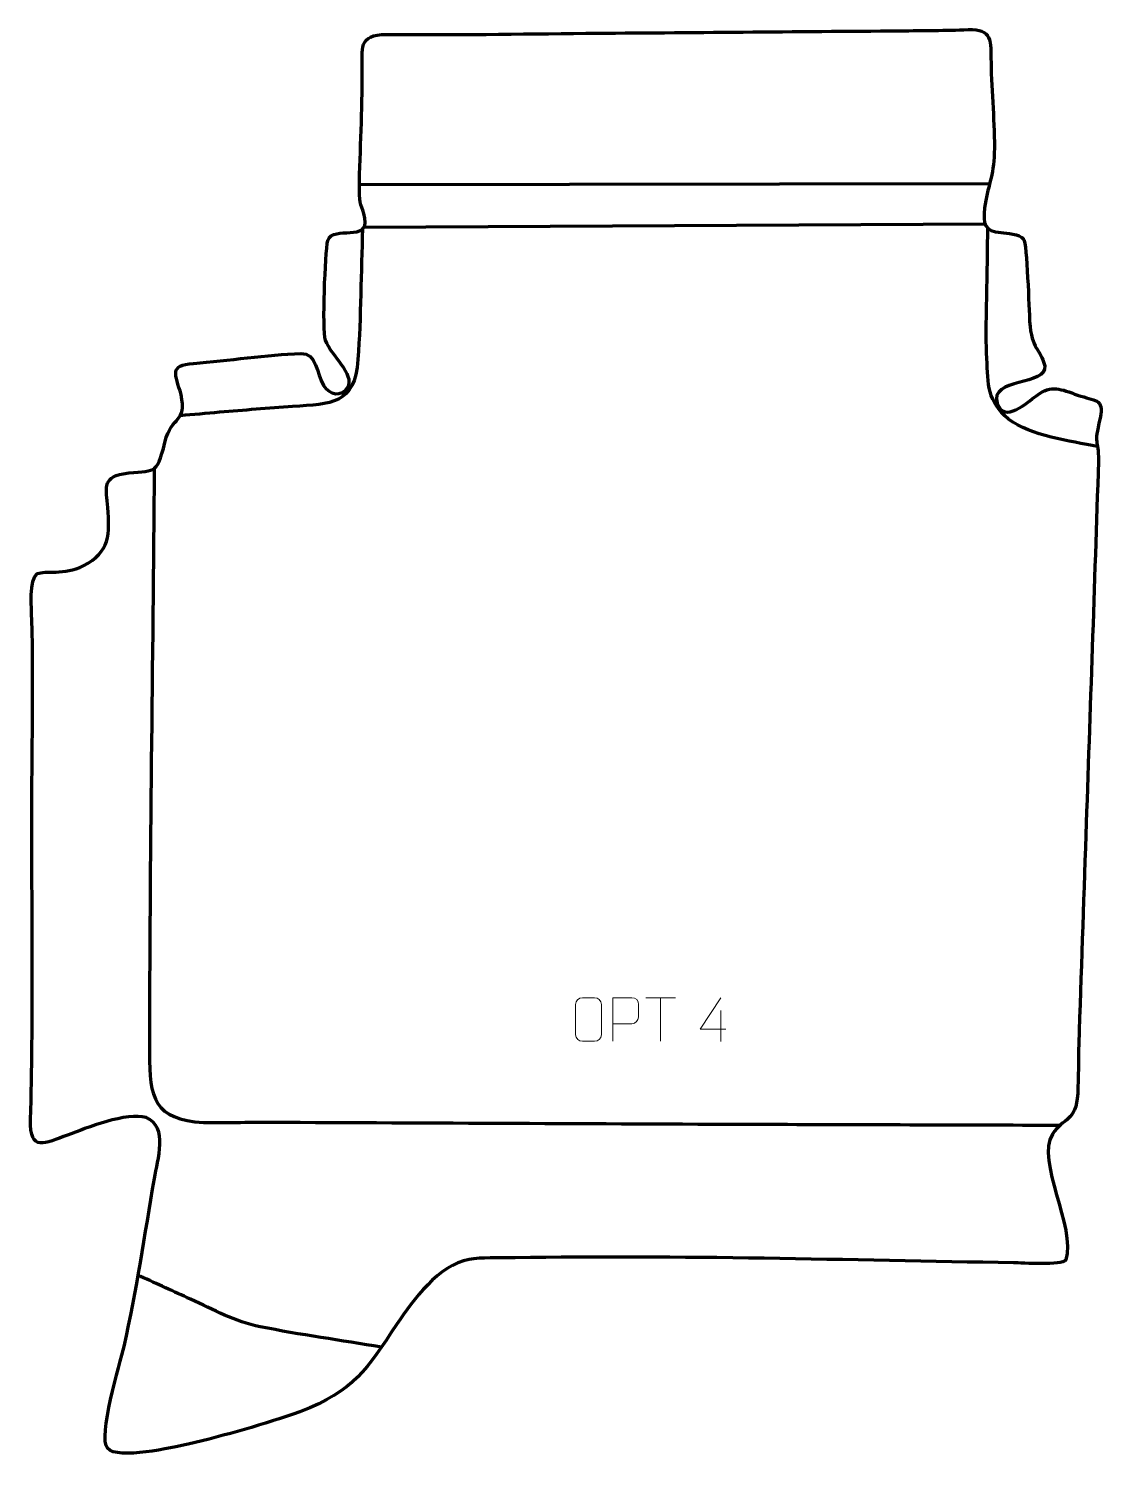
# Model space of a CAD drawing. Header units: millimetres. Extents: x -629 to -12, y 165 to 986.
import ezdxf

# ---------------------------------------------------------------- set-up
doc = ezdxf.new("R2010")
doc.units = ezdxf.units.MM
doc.header["$MEASUREMENT"] = 0
doc.layers.add('layer 2', color=7, linetype='Continuous')
doc.layers.add('layer 3', color=7, linetype='Continuous')

msp = doc.modelspace()

# ---------------------------------------------------------------- linework, layer by layer
at = {"layer": 'layer 2', "color": 140, "lineweight": 158}
for points in [[(-78.0991, 896.6671), (-78.0991, 896.6671), (-439.1885, 895.9569), (-439.1885, 895.9569)], [(-80.6989, 873.5086), (-80.6989, 873.5086), (-436.6428, 871.5599), (-436.6428, 871.5599)]]:
    msp.add_open_spline(points, degree=3, dxfattribs=at)
for points, knots in [([(-437.4164, 870.6389), (-438.2996, 846.0317), (-438.3077, 820.4939), (-440.0504, 796.0414), (-440.0504, 796.0414), (-441.9168, 769.853), (-455.3134, 770.6096), (-477.4603, 768.9651), (-477.4603, 768.9651), (-491.4887, 767.8872), (-505.2889, 766.9572), (-519.3345, 765.7121), (-519.3345, 765.7121), (-526.8665, 765.0444), (-534.3984, 764.3768), (-541.9302, 763.709)], [0, 0, 0, 0, 0.2, 0.2, 0.2, 0.2, 0.4, 0.4, 0.4, 0.4, 0.6, 0.6, 0.6, 0.6, 1, 1, 1, 1]), ([(-16.2771, 746.0474), (-32.0766, 749.3395), (-54.43, 751.8946), (-67.2644, 761.8418), (-67.2644, 761.8418), (-79.3691, 771.7099), (-79.0332, 781.8935), (-79.7059, 796.4376), (-79.7059, 796.4376), (-80.5141, 813.9124), (-79.6036, 833.4867), (-79.3919, 851.1928), (-79.3919, 851.1928), (-79.3127, 857.8216), (-79.2286, 864.4503), (-79.1412, 871.079)], [0, 0, 0, 0, 0.2, 0.2, 0.2, 0.2, 0.4, 0.4, 0.4, 0.4, 0.6, 0.6, 0.6, 0.6, 1, 1, 1, 1]), ([(-556.752, 733.5373), (-557.6596, 621.8578), (-559.3896, 510.1875), (-559.516, 398.5021), (-559.516, 398.5021), (-559.5413, 372.6732), (-556.9531, 360.5305), (-528.4442, 358.6743), (-528.4442, 358.6743), (-515.992, 358.5808), (-503.2816, 358.9092), (-490.7297, 358.8688), (-490.7297, 358.8688), (-397.2088, 358.5679), (-303.6893, 357.9779), (-210.1683, 357.7007), (-210.1683, 357.7007), (-152.6599, 357.5338), (-95.1516, 357.3752), (-37.6432, 357.1811)], [0, 0, 0, 0, 0.16666667, 0.16666667, 0.16666667, 0.16666667, 0.33333333, 0.33333333, 0.33333333, 0.33333333, 0.5, 0.5, 0.5, 0.5, 0.66666667, 0.66666667, 0.66666667, 0.66666667, 1, 1, 1, 1]), ([(-426.565, 229.9577), (-449.3623, 233.7995), (-473.4784, 237.0501), (-495.9861, 241.6538), (-495.9861, 241.6538), (-510.8317, 244.6904), (-522.5127, 251.2488), (-536.0575, 257.4876), (-536.0575, 257.4876), (-545.5802, 261.8364), (-555.1047, 266.1815), (-564.628, 270.5294), (-564.628, 270.5294), (-564.628, 270.5294), (-565.9884, 271.1506), (-565.9884, 271.1506)], [0, 0, 0, 0, 0.2, 0.2, 0.2, 0.2, 0.4, 0.4, 0.4, 0.4, 0.6, 0.6, 0.6, 0.6, 1, 1, 1, 1])]:
    msp.add_open_spline(points, degree=3, knots=knots, dxfattribs=at)
at = {"layer": 'layer 3', "color": 242, "lineweight": 158}
msp.add_open_spline([(-129.3087, 984.3401), (-189.3388, 983.8542), (-249.3691, 983.3685), (-309.3992, 982.8827), (-309.3992, 982.8827), (-347.4873, 982.5742), (-385.7188, 981.7761), (-423.7804, 982.2891), (-423.7804, 982.2891), (-439.976, 981.9887), (-437.6444, 974.3204), (-437.5412, 961.1856), (-437.5412, 961.1856), (-437.4487, 938.5742), (-438.8963, 916.1944), (-439.226, 893.6492), (-439.226, 893.6492), (-439.2142, 883.4086), (-437.7827, 885.1971), (-436.148, 876.8547), (-436.148, 876.8547), (-433.4346, 863.0074), (-453.9454, 873.214), (-457.3147, 864.2317), (-457.3147, 864.2317), (-458.8246, 856.6072), (-460.6135, 813.2469), (-458.5814, 807.0588), (-458.5814, 807.0588), (-455.515, 797.7213), (-441.3005, 787.5338), (-446.0007, 779.9299), (-446.0007, 779.9299), (-449.3935, 774.4412), (-456.2773, 775.4999), (-459.6927, 781.0574), (-459.6927, 781.0574), (-463.9389, 787.967), (-463.4593, 799.7265), (-472.8222, 799.4073), (-472.8222, 799.4073), (-491.909, 798.7562), (-514.5505, 795.2359), (-534.2274, 793.7461), (-534.2274, 793.7461), (-548.669, 792.6527), (-544.6056, 787.5788), (-541.3681, 775.8744), (-541.3681, 775.8744), (-537.8879, 759.2036), (-546.6394, 764.4815), (-550.6312, 748.3793), (-550.6312, 748.3793), (-555.5823, 728.4692), (-556.303, 733.2184), (-574.5691, 730.5075), (-574.5691, 730.5075), (-586.8728, 728.0955), (-584.1542, 721.5794), (-583.3725, 711.1419), (-583.3725, 711.1419), (-582.1992, 695.9931), (-581.9644, 685.5518), (-597.4048, 677.7436), (-597.4048, 677.7436), (-608.3089, 672.2292), (-619.2908, 675.2104), (-623.5968, 673.2197), (-623.5968, 673.2197), (-628.7237, 670.8496), (-627.0429, 651.911), (-626.8887, 646.9298), (-626.8887, 646.9298), (-625.8941, 609.0668), (-626.8745, 570.3544), (-626.8977, 532.3687), (-626.8977, 532.3687), (-626.923, 474.9532), (-626.0332, 417.7779), (-627.5999, 360.3523), (-627.5999, 360.3523), (-628.1171, 341.3938), (-619.5277, 346.7114), (-606.4207, 351.4771), (-606.4207, 351.4771), (-595.8201, 355.3316), (-572.2264, 365.0357), (-561.4589, 361.4841), (-561.4589, 361.4841), (-548.3952, 356.318), (-554.8891, 337.1646), (-556.6658, 326.6432), (-556.6658, 326.6432), (-562.1718, 293.9989), (-566.8661, 262.7846), (-573.978, 230.3206), (-573.978, 230.3206), (-576.4053, 220.806), (-589.0673, 178.4307), (-583.5721, 172.0056), (-583.5721, 172.0056), (-577.6477, 165.0788), (-546.1238, 172.4949), (-537.3905, 174.4376), (-537.3905, 174.4376), (-515.8064, 179.2391), (-494.2325, 185.8487), (-473.2474, 192.812), (-473.2474, 192.812), (-441.7503, 205.4103), (-435.4316, 216.7386), (-417.7289, 243.051), (-417.7289, 243.051), (-408.2191, 257.186), (-393.9951, 277.0788), (-376.304, 280.2213), (-376.304, 280.2213), (-369.21, 281.4813), (-359.9796, 281.0074), (-350.0283, 281.1749), (-350.0283, 281.1749), (-256.575, 282.748), (-158.139, 279.7677), (-64.4735, 278.2827), (-64.4735, 278.2827), (-59.1959, 278.1992), (-36.8853, 276.5344), (-34.3605, 279.9688), (-34.3605, 279.9688), (-28.6755, 298.7412), (-51.7749, 336.769), (-42.1323, 351.9409), (-42.1323, 351.9409), (-35.7587, 361.969), (-28.6112, 358.5405), (-27.6502, 375.3166), (-27.6502, 375.3166), (-27.1087, 384.7693), (-27.3257, 394.3228), (-27.0405, 403.8024), (-27.0405, 403.8024), (-25.6884, 443.7393), (-24.3361, 483.6761), (-22.9839, 523.6129), (-22.9839, 523.6129), (-20.5666, 594.9966), (-18.0644, 666.38), (-15.7329, 737.766), (-15.7329, 737.766), (-15.6568, 751.4153), (-18.8394, 745.6985), (-14.7823, 762.3096), (-14.7823, 762.3096), (-12.3629, 773.9955), (-17.8268, 772.107), (-27.6799, 775.5552), (-27.6799, 775.5552), (-37.2784, 778.9142), (-42.5542, 781.7553), (-51.3297, 775.2101), (-51.3297, 775.2101), (-56.6979, 771.2063), (-69.6865, 759.0513), (-73.7535, 770.9506), (-73.7535, 770.9506), (-78.6837, 785.3753), (-44.6562, 781.0231), (-46.5328, 792.2941), (-46.5328, 792.2941), (-48.9413, 802.6734), (-54.1046, 801.2237), (-55.1879, 817.7056), (-55.1879, 817.7056), (-55.5104, 823.9963), (-56.691, 862.5432), (-58.6695, 864.9968), (-58.6695, 864.9968), (-60.99, 867.8745), (-68.1985, 868.4024), (-71.6141, 868.6444), (-71.6141, 868.6444), (-81.0961, 869.3164), (-82.0153, 873.4795), (-80.9633, 882.8801), (-80.9633, 882.8801), (-79.4674, 894.5217), (-75.6598, 901.6739), (-75.4202, 914.1489), (-75.4202, 914.1489), (-75.0971, 930.9733), (-77.0201, 949.0428), (-77.3079, 966.2402), (-77.3079, 966.2402), (-77.5123, 978.4515), (-76.5096, 985.5591), (-90.4071, 985.0144), (-90.4071, 985.0144), (-103.4488, 984.5032), (-116.2588, 984.4455), (-129.3087, 984.3401)], degree=3, knots=[0, 0, 0, 0, 0.01960784, 0.01960784, 0.01960784, 0.01960784, 0.03921569, 0.03921569, 0.03921569, 0.03921569, 0.05882353, 0.05882353, 0.05882353, 0.05882353, 0.07843137, 0.07843137, 0.07843137, 0.07843137, 0.09803922, 0.09803922, 0.09803922, 0.09803922, 0.11764706, 0.11764706, 0.11764706, 0.11764706, 0.1372549, 0.1372549, 0.1372549, 0.1372549, 0.15686275, 0.15686275, 0.15686275, 0.15686275, 0.17647059, 0.17647059, 0.17647059, 0.17647059, 0.19607843, 0.19607843, 0.19607843, 0.19607843, 0.21568627, 0.21568627, 0.21568627, 0.21568627, 0.23529412, 0.23529412, 0.23529412, 0.23529412, 0.25490196, 0.25490196, 0.25490196, 0.25490196, 0.2745098, 0.2745098, 0.2745098, 0.2745098, 0.29411765, 0.29411765, 0.29411765, 0.29411765, 0.31372549, 0.31372549, 0.31372549, 0.31372549, 0.33333333, 0.33333333, 0.33333333, 0.33333333, 0.35294118, 0.35294118, 0.35294118, 0.35294118, 0.37254902, 0.37254902, 0.37254902, 0.37254902, 0.39215686, 0.39215686, 0.39215686, 0.39215686, 0.41176471, 0.41176471, 0.41176471, 0.41176471, 0.43137255, 0.43137255, 0.43137255, 0.43137255, 0.45098039, 0.45098039, 0.45098039, 0.45098039, 0.47058824, 0.47058824, 0.47058824, 0.47058824, 0.49019608, 0.49019608, 0.49019608, 0.49019608, 0.50980392, 0.50980392, 0.50980392, 0.50980392, 0.52941176, 0.52941176, 0.52941176, 0.52941176, 0.54901961, 0.54901961, 0.54901961, 0.54901961, 0.56862745, 0.56862745, 0.56862745, 0.56862745, 0.58823529, 0.58823529, 0.58823529, 0.58823529, 0.60784314, 0.60784314, 0.60784314, 0.60784314, 0.62745098, 0.62745098, 0.62745098, 0.62745098, 0.64705882, 0.64705882, 0.64705882, 0.64705882, 0.66666667, 0.66666667, 0.66666667, 0.66666667, 0.68627451, 0.68627451, 0.68627451, 0.68627451, 0.70588235, 0.70588235, 0.70588235, 0.70588235, 0.7254902, 0.7254902, 0.7254902, 0.7254902, 0.74509804, 0.74509804, 0.74509804, 0.74509804, 0.76470588, 0.76470588, 0.76470588, 0.76470588, 0.78431373, 0.78431373, 0.78431373, 0.78431373, 0.80392157, 0.80392157, 0.80392157, 0.80392157, 0.82352941, 0.82352941, 0.82352941, 0.82352941, 0.84313725, 0.84313725, 0.84313725, 0.84313725, 0.8627451, 0.8627451, 0.8627451, 0.8627451, 0.88235294, 0.88235294, 0.88235294, 0.88235294, 0.90196078, 0.90196078, 0.90196078, 0.90196078, 0.92156863, 0.92156863, 0.92156863, 0.92156863, 0.94117647, 0.94117647, 0.94117647, 0.94117647, 0.96078431, 0.96078431, 0.96078431, 0.96078431, 1, 1, 1, 1], dxfattribs=at)
at = {"layer": 'layer 3', "color": 250, "lineweight": 9}
for points, knots in [([(-311.4453, 430.1705), (-309.1196, 430.1705), (-306.7935, 430.1705), (-304.4674, 430.1705), (-304.4674, 430.1705), (-302.5208, 430.2061), (-300.5294, 428.7145), (-300.5027, 426.2769), (-300.5027, 426.2769), (-300.5031, 420.53), (-300.5031, 414.7827), (-300.5027, 409.035), (-300.5027, 409.035), (-300.6425, 406.7116), (-302.3197, 405.232), (-304.4674, 405.2212), (-304.4674, 405.2212), (-306.7993, 405.2216), (-309.1312, 405.2216), (-311.4627, 405.2212), (-311.4627, 405.2212), (-313.3877, 405.1158), (-315.3598, 407.0003), (-315.3486, 409.0176), (-315.3486, 409.0176), (-315.3483, 414.7877), (-315.3483, 420.5574), (-315.3486, 426.3267), (-315.3486, 426.3267), (-315.3444, 428.4648), (-313.5977, 430.184), (-311.4453, 430.1705)], [0, 0, 0, 0, 0.11111111, 0.11111111, 0.11111111, 0.11111111, 0.22222222, 0.22222222, 0.22222222, 0.22222222, 0.33333333, 0.33333333, 0.33333333, 0.33333333, 0.44444444, 0.44444444, 0.44444444, 0.44444444, 0.55555556, 0.55555556, 0.55555556, 0.55555556, 0.66666667, 0.66666667, 0.66666667, 0.66666667, 0.77777778, 0.77777778, 0.77777778, 0.77777778, 1, 1, 1, 1]), ([(-293.9374, 405.2173), (-293.9374, 405.2173), (-293.9374, 430.1709), (-293.9374, 430.1709), (-293.9374, 430.1709), (-290.3424, 430.1709), (-286.7471, 430.1709), (-283.1517, 430.1709), (-283.1517, 430.1709), (-280.8265, 430.133), (-279.2691, 428.6429), (-279.2733, 426.2768), (-279.2733, 426.2768), (-279.2737, 424.2411), (-279.2737, 421.1818), (-279.2733, 419.1458), (-279.2733, 419.1458), (-279.2798, 417.2704), (-281.092, 415.3285), (-283.1016, 415.3094), (-283.1016, 415.3094), (-283.1016, 415.3094), (-293.9374, 415.3094), (-293.9374, 415.3094)], [0, 0, 0, 0, 0.14285714, 0.14285714, 0.14285714, 0.14285714, 0.28571429, 0.28571429, 0.28571429, 0.28571429, 0.42857143, 0.42857143, 0.42857143, 0.42857143, 0.57142857, 0.57142857, 0.57142857, 0.57142857, 0.71428571, 0.71428571, 0.71428571, 0.71428571, 1, 1, 1, 1]), ([(-229.1945, 412.1107), (-229.1945, 412.1107), (-244.0162, 412.1107), (-244.0162, 412.1107), (-244.0162, 412.1107), (-244.0162, 412.1107), (-232.1386, 430.1812), (-232.1386, 430.1812)], [0, 0, 0, 0, 0.33333333, 0.33333333, 0.33333333, 0.33333333, 1, 1, 1, 1])]:
    msp.add_open_spline(points, degree=3, knots=knots, dxfattribs=at)
for points in [[(-275.0989, 430.1474), (-275.0989, 430.1474), (-258.1117, 430.1474), (-258.1117, 430.1474)], [(-266.6051, 405.2174), (-266.6051, 405.2174), (-266.6051, 430.1709), (-266.6051, 430.1709)], [(-232.1386, 422.8718), (-232.1386, 422.8718), (-232.1386, 405.2071), (-232.1386, 405.2071)]]:
    msp.add_open_spline(points, degree=3, dxfattribs=at)

doc.saveas('drawing.dxf')
